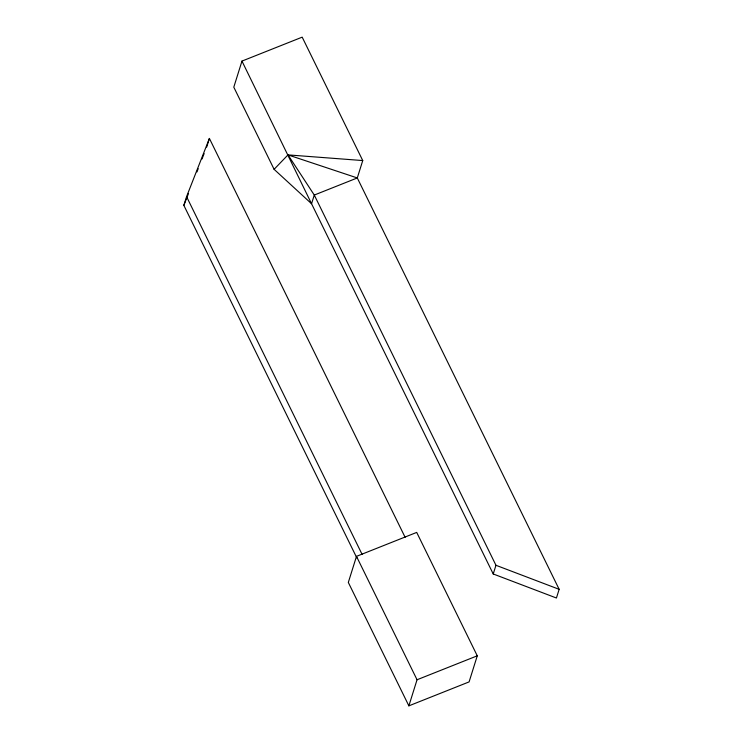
<?xml version="1.0" encoding="UTF-8"?>
<svg xmlns="http://www.w3.org/2000/svg" width="743" height="743" viewBox="0 0 743 743"><rect width="100%" height="100%" fill="white"/><g stroke="black" fill="none" stroke-linecap="round" stroke-linejoin="round"><path stroke-width="1.11" d="M356.844 557.919L183.846 205.365L186.567 196.672L209.396 138.43L405.121 537.3M206.665 147.133L209.396 138.43M241.967 61.093L233.794 87.182L274.102 169.32L311.558 203.749L493.231 573.977L556.433 598.013L559.154 589.32L357.29 177.948L362.742 160.562L302.187 37.15L241.967 61.093L311.558 203.749L314.28 195.056L287.996 154.888L274.102 169.32M356.491 556.358L348.318 582.438L408.873 705.85L469.093 681.907L477.266 655.818L416.702 532.406L356.491 556.358L417.046 679.761L408.873 705.85M493.231 573.977L495.962 565.284L314.28 195.056L357.29 177.948L287.996 154.888L362.742 160.562M183.846 205.365L188.49 193.505M196.951 171.939L198.214 168.698M202.022 158.993L204.13 153.597M417.046 679.761L477.266 655.818M495.962 565.284L559.154 589.32M186.567 196.672L362.12 554.427"/></g></svg>
